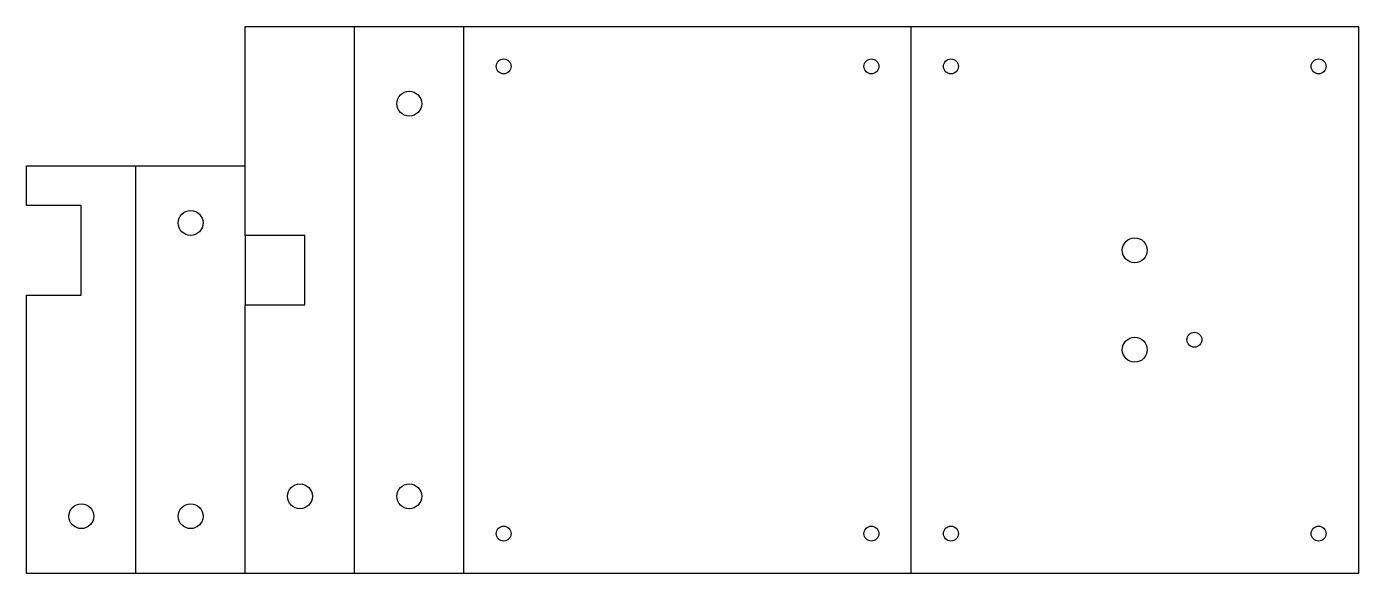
# Model space of a CAD drawing. Header units: millimetres. Extents: x -268 to 0, y 0 to 110.
import ezdxf

# ---------------------------------------------------------------- set-up
doc = ezdxf.new("R2010")
doc.units = ezdxf.units.MM

msp = doc.modelspace()

# ---------------------------------------------------------------- linework, layer by layer
for p, q in [((-224, 110), (0, 110)), ((-224, 82), (-224, 110)), ((-202, 0), (-202, 110)), ((-180, 0), (-180, 110)), ((-90, 0), (-90, 110)), ((0, 110), (0, 0)), ((-268, 82), (-224, 82)), ((-268, 74), (-268, 82)), ((-246, 0), (-246, 82)), ((-224, 68), (-224, 82)), ((-257, 74), (-268, 74)), ((-257, 56), (-257, 74)), ((-268, 56), (-257, 56)), ((-268, 0), (-268, 56)), ((-224, 0), (-224, 54)), ((0, 0), (-268, 0))]:
    msp.add_line(p, q)
msp.add_lwpolyline([(-224, 54), (-212, 54), (-212, 68), (-224, 68)], close=True)
msp.add_lwpolyline([(-224, 54), (-212, 54), (-212, 68), (-224, 68)])
at = {"color": 1}
for centre, radius in [((-172, 102), 1.5), ((-98, 102), 1.5), ((-82, 102), 1.5), ((-8, 102), 1.5), ((-191, 94.5), 2.5), ((-235, 70.5), 2.5), ((-45, 65), 2.5), ((-33, 47), 1.5), ((-45, 45), 2.5), ((-213, 15.5), 2.5), ((-191, 15.5), 2.5), ((-257, 11.5), 2.5), ((-235, 11.5), 2.5), ((-172, 8), 1.5), ((-98, 8), 1.5), ((-82, 8), 1.5), ((-8, 8), 1.5)]:
    msp.add_circle(centre, radius, dxfattribs=at)

doc.saveas('drawing.dxf')
